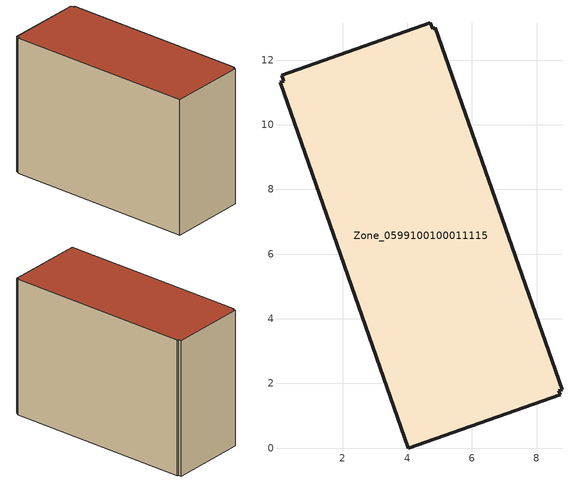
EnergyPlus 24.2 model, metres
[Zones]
Zone_0599100100011115
 floor ground (C_G): 4.04,0 0.06,11.31 0.17,11.35 0.12,11.53 4.72,13.15 4.78,12.97 4.87,13 8.79,1.81 8.69,1.77 8.73,1.64 z0
 wall outside (C_F): 0.06,11.31 4.04,0 8.73,1.64 8.69,1.77 8.79,1.81 4.87,13 4.78,12.97 4.72,13.15 0.12,11.53 0.17,11.35 0.06,11.31 z0:8.74
 roof outside (C_R): 8.69,1.77 8.79,1.81 4.87,13 4.78,12.97 4.72,13.15 0.12,11.53 0.17,11.35 0.06,11.31 4.04,0 8.73,1.64 z8.74
[BUILDING]
Pand.0599100100011115: North Axis=0; Terrain=City; Loads Convergence Tolerance Value=0.04; Temperature Convergence Tolerance Value=0.4; Solar Distribution=FullExterior; Maximum Number of Warmup Days=25; Minimum Number of Warmup Days=1
[Site:Location]
Rotterdam.The.Hague.AP_ZH_NLD Design_Conditions: Latitude=51.96; Longitude=4.45; Time Zone=1; Elevation=-4.5
[SITE:GROUNDTEMPERATURE:BUILDINGSURFACE]
18, 18, 18, 18, 18, 18, 18, 18, 18, 18, 18, 18
[MATERIAL] Thermal Absorptance=0.9; Solar Absorptance=0.7; Visible Absorptance=0.7
Name | Roughness | Thickness | Conductivity | Density | Specific Heat
G.TI.2015-2018 | MediumSmooth | 0.15 | 0.0428571 | 540 | 1210
F.TI.2015-2018 | Rough | 0.3 | 0.0666667 | 1920 | 840
R.TI.2015-2018 | MediumRough | 0.2 | 0.0333333 | 1500 | 1000
[CONSTRUCTION]
C_G: G.TI.2015-2018
C_F: F.TI.2015-2018
C_R: R.TI.2015-2018
[ZONE]
Zone_0599100100011115: Type=1; Multiplier=1; Ceiling Height=Autocalculate; Volume=Autocalculate; Floor Area=autocalculate; Part of Total Floor Area=Yes
[ZONEINFILTRATION:DESIGNFLOWRATE]
Infil_Zone_0599100100011115: Zone or ZoneList or Space or SpaceList=Zone_0599100100011115; Schedule=AlwaysOn; Design Flow Rate Calculation Method=Flow/Area; Flow Rate per Floor Area=0.0015; Constant Term Coefficient=1; Temperature Term Coefficient=0; Velocity Term Coefficient=0; Velocity Squared Term Coefficient=0
[HVACTEMPLATE:ZONE:IDEALLOADSAIRSYSTEM]
Zone_0599100100011115: Maximum Heating Supply Air Temperature=50; Minimum Cooling Supply Air Temperature=13; Maximum Heating Supply Air Humidity Ratio=0.0156; Minimum Cooling Supply Air Humidity Ratio=0.0077; Heating Limit=NoLimit; Cooling Limit=NoLimit; Dehumidification Control Type=ConstantSensibleHeatRatio; Cooling Sensible Heat Ratio=0.7; Dehumidification Setpoint=60; Humidification Control Type=None; Humidification Setpoint=30; Outdoor Air Method=None; Outdoor Air Flow Rate per Person=0.00944; Outdoor Air Flow Rate per Zone Floor Area=0; Outdoor Air Flow Rate per Zone=0; Demand Controlled Ventilation Type=None; Outdoor Air Economizer Type=NoEconomizer; Heat Recovery Type=None; Sensible Heat Recovery Effectiveness=0.7; Latent Heat Recovery Effectiveness=0.65
[ZONECONTROL:THERMOSTAT]
ThermostatControl_Zone_0599100100011115: Zone or ZoneList=Zone_0599100100011115; Control Type Schedule=DualSetpointControlType; Control 1=Thermostat_Zone_0599100100011115; Temperature Difference Between Cutout And Setpoint=0
[THERMOSTATSETPOINT:DUALSETPOINT]
Thermostat_Zone_0599100100011115: Heating Setpoint Temperature Schedule=HeatingSetpoint_Zone_0599100100011115; Cooling Setpoint Temperature Schedule=CoolingSetpoint_Zone_0599100100011115
[SCHEDULE:COMPACT]
HeatingSetpoint_Zone_0599100100011115: Through: 12/31, For: AllDays, Until: 24:00, 21
CoolingSetpoint_Zone_0599100100011115: Through: 12/31, For: AllDays, Until: 24:00, 24
DualSetpointControlType: Through: 12/31, For: AllDays, Until: 24:00, 4
AlwaysOn: Through: 12/31, For: AllDays, Until: 24:00, 1
